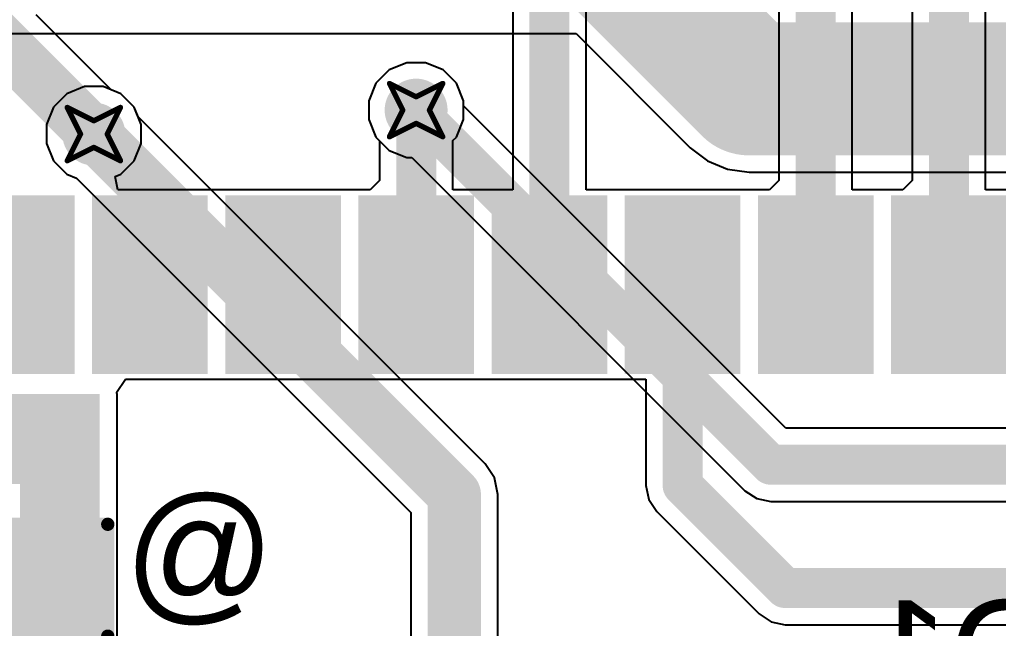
# Model space of a CAD drawing. Header units: millimetres. Extents: x -41 to 155, y -111 to 87.
# Drawn here: x -18.08 to -8.75, y -11.95 to -6.15 of the extents above; entities that cross this region are included whole.
import ezdxf

# ---------------------------------------------------------------- set-up
doc = ezdxf.new("R2010")
doc.units = ezdxf.units.MM
for name, color, linetype in [('BottomLayer', 5, 'Continuous'), ('BottomOverlay', 54, 'Continuous'), ('DrillDrawing', 1, 'Continuous'), ('Mechanical1', 6, 'Continuous'), ('Mechanical2', 216, 'Continuous'), ('TopLayer', 1, 'Continuous'), ('TopOverlay', 2, 'Continuous'), ('TopPaste', 8, 'Continuous'), ('TopSolder', 216, 'Continuous'), ('ViaHoleLayer', 16, 'Continuous')]:
    doc.layers.add(name, color=color, linetype=linetype)
doc.styles.add('Arial', font='', dxfattribs={"height": 0.2})
doc.styles.get('Arial').set_extended_font_data('Arial')

# ---------------------------------------------------------------- blocks, each defined once
blk = doc.blocks.new('38_SMD_M______3')
at = {"layer": 'TopLayer'}
for points in [[(-9.5, 5.52), (-8, 5.52), (-8, 4.62), (-9.5, 4.62)], [(-9.5, 4.25), (-8, 4.25), (-8, 3.35), (-9.5, 3.35)], [(-9.5, 2.98), (-8, 2.98), (-8, 2.08), (-9.5, 2.08)], [(-9.5, 1.71), (-8, 1.71), (-8, 0.81), (-9.5, 0.81)], [(-9.5, 0.44), (-8, 0.44), (-8, -0.46), (-9.5, -0.46)], [(-9.5, -0.83), (-8, -0.83), (-8, -1.73), (-9.5, -1.73)], [(-9.5, -2.1), (-8, -2.1), (-8, -3), (-9.5, -3)], [(-9.5, -3.37), (-8, -3.37), (-8, -4.27), (-9.5, -4.27)]]:
    blk.add_hatch(color=1, dxfattribs=at).paths.add_polyline_path(points)
at = {"layer": 'TopPaste'}
for points in [[(-9.5, 5.52), (-8, 5.52), (-8, 4.62), (-9.5, 4.62)], [(-9.5, 4.25), (-8, 4.25), (-8, 3.35), (-9.5, 3.35)], [(-9.5, 2.98), (-8, 2.98), (-8, 2.08), (-9.5, 2.08)], [(-9.5, 1.71), (-8, 1.71), (-8, 0.81), (-9.5, 0.81)], [(-9.5, 0.44), (-8, 0.44), (-8, -0.46), (-9.5, -0.46)], [(-9.5, -0.83), (-8, -0.83), (-8, -1.73), (-9.5, -1.73)], [(-9.5, -2.1), (-8, -2.1), (-8, -3), (-9.5, -3)], [(-9.5, -3.37), (-8, -3.37), (-8, -4.27), (-9.5, -4.27)]]:
    blk.add_hatch(color=8, dxfattribs=at).paths.add_polyline_path(points)
at = {"layer": 'TopSolder'}
for points in [[(-9.6016, 5.6216), (-7.8984, 5.6216), (-7.8984, 4.5184), (-9.6016, 4.5184)], [(-9.6016, 4.3516), (-7.8984, 4.3516), (-7.8984, 3.2484), (-9.6016, 3.2484)], [(-9.6016, 3.0816), (-7.8984, 3.0816), (-7.8984, 1.9784), (-9.6016, 1.9784)], [(-9.6016, 1.8116), (-7.8984, 1.8116), (-7.8984, 0.7084), (-9.6016, 0.7084)], [(-9.6016, 0.5416), (-7.8984, 0.5416), (-7.8984, -0.5616), (-9.6016, -0.5616)], [(-9.6016, -0.7284), (-7.8984, -0.7284), (-7.8984, -1.8316), (-9.6016, -1.8316)], [(-9.6016, -1.9984), (-7.8984, -1.9984), (-7.8984, -3.1016), (-9.6016, -3.1016)], [(-9.6016, -3.2684), (-7.8984, -3.2684), (-7.8984, -4.3716), (-9.6016, -4.3716)]]:
    blk.add_hatch(color=216, dxfattribs=at).paths.add_polyline_path(points)
blk = doc.blocks.new('R___0603_85')
at = {"layer": 'TopLayer'}
for points in [[(-0.381, 0.4445), (-0.381, -0.4445), (-1.143, -0.4445), (-1.143, 0.4445)], [(1.143, 0.4445), (1.143, -0.4445), (0.381, -0.4445), (0.381, 0.4445)]]:
    blk.add_hatch(color=1, dxfattribs=at).paths.add_polyline_path(points)
at = {"layer": 'TopPaste'}
for points in [[(-0.381, 0.4445), (-0.381, -0.4445), (-1.143, -0.4445), (-1.143, 0.4445)], [(1.143, 0.4445), (1.143, -0.4445), (0.381, -0.4445), (0.381, 0.4445)]]:
    blk.add_hatch(color=8, dxfattribs=at).paths.add_polyline_path(points)
at = {"layer": 'TopSolder'}
for points in [[(-0.2794, 0.5461), (-0.2794, -0.5461), (-1.2446, -0.5461), (-1.2446, 0.5461)], [(1.2446, 0.5461), (1.2446, -0.5461), (0.2794, -0.5461), (0.2794, 0.5461)]]:
    blk.add_hatch(color=216, dxfattribs=at).paths.add_polyline_path(points)
at = {"layer": 'TopOverlay', "const_width": 0.127}
for points in [[(-1.2192, 0.5334), (-1.2192, -0.5334)], [(1.2192, 0.5334), (-1.2192, 0.5334)], [(1.2192, 0.5334), (1.2192, -0.5334)], [(1.2192, -0.5334), (-1.2192, -0.5334)]]:
    blk.add_lwpolyline(points, dxfattribs=at)
at = {"layer": 'TopOverlay', "const_width": 0.0635}
for points in [[(-1.251, 0.5334, 1), (-1.1875, 0.5334, 1)], [(-1.251, 0.5334, 1), (-1.1875, 0.5334, 1)], [(1.1875, 0.5334, 1), (1.251, 0.5334, 1)], [(1.1875, 0.5334, 1), (1.251, 0.5334, 1)], [(-1.251, -0.5334, 1), (-1.1875, -0.5334, 1)], [(-1.251, -0.5334, 1), (-1.1875, -0.5334, 1)], [(1.1875, -0.5334, 1), (1.251, -0.5334, 1)], [(1.1875, -0.5334, 1), (1.251, -0.5334, 1)]]:
    blk.add_lwpolyline(points, format="xyb", close=True, dxfattribs=at)

msp = doc.modelspace()

# ---------------------------------------------------------------- hatches: boundary and pattern name
at = {"layer": 'BottomLayer'}
h = msp.add_hatch(color=5, dxfattribs=at)
edge = h.paths.add_edge_path()
edge.add_arc((-14.3002, -7.0104), 0.3, 0, 360)
h = msp.add_hatch(color=5, dxfattribs=at)
edge = h.paths.add_edge_path()
edge.add_arc((-17.3736, -7.239), 0.3, 0, 360)
at = {"layer": 'TopLayer'}
h = msp.add_hatch(color=1, dxfattribs=at)
edge = h.paths.add_edge_path()
edge.add_arc((-14.3002, -7.0104), 0.3, 0, 360)
h = msp.add_hatch(color=1, dxfattribs=at)
edge = h.paths.add_edge_path()
edge.add_arc((-17.3736, -7.239), 0.3, 0, 360)
for points in [[(-19.8286, -10.5759), (-17.3172, -10.5759), (-17.3172, -9.7172), (-19.8286, -9.7172)], [(-18.0792, -13.3096), (-17.3172, -13.3096), (-17.3172, -9.7172), (-18.0792, -9.7172)]]:
    msp.add_hatch(color=1, dxfattribs=at).paths.add_polyline_path(points)
at = {"layer": 'ViaHoleLayer'}
h = msp.add_hatch(color=16, dxfattribs=at)
edge = h.paths.add_edge_path()
edge.add_arc((-14.3002, -7.0104), 0.15, 0, 360)
h = msp.add_hatch(color=16, dxfattribs=at)
edge = h.paths.add_edge_path()
edge.add_arc((-17.3736, -7.239), 0.15, 0, 360)

# ---------------------------------------------------------------- linework, layer by layer
at = {"layer": 'BottomLayer'}
for p, q in [((-20.6502, -6.2806), (-12.775, -6.2806)), ((-12.775, -6.2806), (-11.6868, -7.3688)), ((-14.5565, -6.6269), (-14.6837, -6.7541)), ((-14.3902, -6.558), (-14.5565, -6.6269)), ((-14.2102, -6.558), (-14.3902, -6.558)), ((-14.0439, -6.6269), (-14.2102, -6.558)), ((-13.9167, -6.7541), (-14.0439, -6.6269)), ((-17.4636, -6.7866), (-17.6299, -6.8555)), ((-17.2836, -6.7866), (-17.4636, -6.7866)), ((-17.1173, -6.8555), (-17.2836, -6.7866)), ((-14.6837, -6.7541), (-14.7526, -6.9204)), ((-13.8478, -6.9204), (-13.9167, -6.7541)), ((-17.6299, -6.8555), (-17.7571, -6.9827)), ((-16.9901, -6.9827), (-17.1173, -6.8555)), ((-17.7571, -6.9827), (-17.826, -7.149)), ((-16.952, -7.0746), (-16.9901, -6.9827)), ((-14.7526, -6.9204), (-14.7526, -7.1004)), ((-13.8478, -6.9684), (-13.8478, -6.9204)), ((-10.7735, -10.0426), (-13.8478, -6.9684)), ((-13.6431, -10.3836), (-16.952, -7.0746)), ((-17.826, -7.149), (-17.826, -7.329)), ((-14.7526, -7.1004), (-14.6837, -7.2667)), ((-14.6837, -7.2667), (-14.5565, -7.3939)), ((-17.826, -7.329), (-17.7571, -7.4953)), ((-11.6868, -7.3688), (-11.5223, -7.495)), ((-14.5565, -7.3939), (-14.3902, -7.4628)), ((-14.3902, -7.4628), (-14.3422, -7.4628)), ((-14.3422, -7.4628), (-11.1656, -10.6395)), ((-17.7571, -7.4953), (-17.6299, -7.6225)), ((-11.5223, -7.495), (-11.3307, -7.5743)), ((-17.6299, -7.6225), (-17.538, -7.6606)), ((-11.3307, -7.5743), (-11.1252, -7.6014)), ((-11.1252, -7.6014), (-11.1252, -7.6014)), ((-11.1252, -7.6014), (-2.3947, -7.6014)), ((-17.538, -7.6606), (-14.3504, -10.8482)), ((-8.0689, -10.0426), (-10.7735, -10.0426)), ((-13.5532, -10.518), (-13.6431, -10.3836)), ((-13.5217, -10.6765), (-13.5532, -10.518)), ((-11.1656, -10.6395), (-11.0521, -10.7153)), ((-13.5217, -10.6766), (-13.5217, -10.6765)), ((-13.5217, -13.849), (-13.5217, -10.6766)), ((-11.0521, -10.7153), (-10.9183, -10.7419)), ((-10.9183, -10.7419), (-10.9183, -10.7419)), ((-10.9183, -10.7419), (-8.0689, -10.7419)), ((-14.3504, -10.8482), (-14.3504, -13.8964))]:
    msp.add_line(p, q, dxfattribs=at)
for points, const_width in [([(-12.446, -5.4864), (-11.1252, -6.8072)], 1.27), ([(-11.1252, -6.8072), (-2.3947, -6.8072)], 1.27), ([(-14.3002, -7.0104), (-10.9183, -10.3923)], 0.381), ([(-17.3736, -7.239), (-13.9361, -10.6765)], 0.508), ([(-10.9183, -10.3923), (-7.5355, -10.3923)], 0.381), ([(-13.9361, -14.5388), (-13.9361, -10.6765)], 0.508)]:
    msp.add_lwpolyline(points, dxfattribs=dict(at, const_width=const_width))
for points, const_width in [([(-11.4427, -6.8072, 1), (-10.8077, -6.8072, 1)], 0.635), ([(-11.4427, -6.8072, 1), (-10.8077, -6.8072, 1)], 0.635), ([(-14.3955, -7.0104, 1), (-14.205, -7.0104, 1)], 0.1905), ([(-17.5006, -7.239, 1), (-17.2466, -7.239, 1)], 0.254), ([(-11.0136, -10.3923, 1), (-10.8231, -10.3923, 1)], 0.1905), ([(-11.0136, -10.3923, 1), (-10.8231, -10.3923, 1)], 0.1905), ([(-14.0631, -10.6765, 1), (-13.8091, -10.6765, 1)], 0.254), ([(-14.0631, -10.6765, 1), (-13.8091, -10.6765, 1)], 0.254)]:
    msp.add_lwpolyline(points, format="xyb", close=True, dxfattribs=dict(at, const_width=const_width))
at = {"layer": 'DrillDrawing', "const_width": 0.0508}
for points in [[(-14.5542, -6.7564), (-14.3002, -6.8834)], [(-14.5542, -6.7564), (-14.4272, -7.0104)], [(-14.3002, -6.8834), (-14.0462, -6.7564)], [(-14.1732, -7.0104), (-14.0462, -6.7564)], [(-17.6276, -6.985), (-17.3736, -7.112)], [(-17.6276, -6.985), (-17.5006, -7.239)], [(-17.3736, -7.112), (-17.1196, -6.985)], [(-17.2466, -7.239), (-17.1196, -6.985)], [(-14.5542, -7.2644), (-14.4272, -7.0104)], [(-14.1732, -7.0104), (-14.0462, -7.2644)], [(-14.5542, -7.2644), (-14.3002, -7.1374)], [(-14.3002, -7.1374), (-14.0462, -7.2644)], [(-17.6276, -7.493), (-17.5006, -7.239)], [(-17.2466, -7.239), (-17.1196, -7.493)], [(-17.6276, -7.493), (-17.3736, -7.366)], [(-17.3736, -7.366), (-17.1196, -7.493)]]:
    msp.add_lwpolyline(points, dxfattribs=at)
at = {"layer": 'DrillDrawing', "const_width": 0.0254}
for points in [[(-14.5669, -6.7564, 1), (-14.5415, -6.7564, 1)], [(-14.5669, -6.7564, 1), (-14.5415, -6.7564, 1)], [(-14.0589, -6.7564, 1), (-14.0335, -6.7564, 1)], [(-14.0589, -6.7564, 1), (-14.0335, -6.7564, 1)], [(-14.3129, -6.8834, 1), (-14.2875, -6.8834, 1)], [(-14.3129, -6.8834, 1), (-14.2875, -6.8834, 1)], [(-17.6403, -6.985, 1), (-17.6149, -6.985, 1)], [(-17.6403, -6.985, 1), (-17.6149, -6.985, 1)], [(-17.1323, -6.985, 1), (-17.1069, -6.985, 1)], [(-17.1323, -6.985, 1), (-17.1069, -6.985, 1)], [(-14.4399, -7.0104, 1), (-14.4145, -7.0104, 1)], [(-14.4399, -7.0104, 1), (-14.4145, -7.0104, 1)], [(-14.1859, -7.0104, 1), (-14.1605, -7.0104, 1)], [(-14.1859, -7.0104, 1), (-14.1605, -7.0104, 1)], [(-17.3863, -7.112, 1), (-17.3609, -7.112, 1)], [(-17.3863, -7.112, 1), (-17.3609, -7.112, 1)], [(-14.3129, -7.1374, 1), (-14.2875, -7.1374, 1)], [(-14.3129, -7.1374, 1), (-14.2875, -7.1374, 1)], [(-17.5133, -7.239, 1), (-17.4879, -7.239, 1)], [(-17.5133, -7.239, 1), (-17.4879, -7.239, 1)], [(-17.2593, -7.239, 1), (-17.2339, -7.239, 1)], [(-17.2593, -7.239, 1), (-17.2339, -7.239, 1)], [(-14.5669, -7.2644, 1), (-14.5415, -7.2644, 1)], [(-14.5669, -7.2644, 1), (-14.5415, -7.2644, 1)], [(-14.0589, -7.2644, 1), (-14.0335, -7.2644, 1)], [(-14.0589, -7.2644, 1), (-14.0335, -7.2644, 1)], [(-17.3863, -7.366, 1), (-17.3609, -7.366, 1)], [(-17.3863, -7.366, 1), (-17.3609, -7.366, 1)], [(-17.6403, -7.493, 1), (-17.6149, -7.493, 1)], [(-17.6403, -7.493, 1), (-17.6149, -7.493, 1)], [(-17.1323, -7.493, 1), (-17.1069, -7.493, 1)], [(-17.1323, -7.493, 1), (-17.1069, -7.493, 1)]]:
    msp.add_lwpolyline(points, format="xyb", close=True, dxfattribs=at)
at = {"layer": 'Mechanical1', "const_width": 0.254}
msp.add_lwpolyline([(-26.7326, 19.8284, -3.064051), (-27.0164, -19.4272)], format="xyb", dxfattribs=at)
at = {"layer": 'Mechanical2', "const_width": 0.254}
msp.add_lwpolyline([(-27.7733, 19.435, -3.216016), (-28.067, -19.0083)], format="xyb", dxfattribs=at)
at = {"layer": 'TopLayer'}
for p, q in [((-9.5682, -1.2518), (-9.5682, -7.6816)), ((-8.869, -7.7714), (-8.869, -1.2518)), ((-10.8398, -3.1096), (-10.8398, -7.6816)), ((-10.1406, -7.7714), (-10.1406, -3.1096)), ((-13.3782, -5.4604), (-13.3782, -7.7714)), ((-12.679, -7.7714), (-12.679, -5.4604)), ((-17.2092, -6.8174), (-17.9244, -6.1022)), ((-14.5565, -6.6269), (-14.6837, -6.7541)), ((-14.3902, -6.558), (-14.5565, -6.6269)), ((-14.2102, -6.558), (-14.3902, -6.558)), ((-14.0439, -6.6269), (-14.2102, -6.558)), ((-13.9167, -6.7541), (-14.0439, -6.6269)), ((-14.6837, -6.7541), (-14.7526, -6.9204)), ((-13.8478, -6.9204), (-13.9167, -6.7541)), ((-17.1173, -6.8555), (-17.2092, -6.8174)), ((-16.9901, -6.9827), (-17.1173, -6.8555)), ((-16.9212, -7.149), (-16.9901, -6.9827)), ((-14.7526, -6.9204), (-14.7526, -7.1004)), ((-13.8478, -7.1004), (-13.8478, -6.9204)), ((-16.9212, -7.329), (-16.9212, -7.149)), ((-14.7526, -7.1004), (-14.6837, -7.2667)), ((-13.9167, -7.2667), (-13.8478, -7.1004)), ((-14.6837, -7.2667), (-14.6482, -7.3022)), ((-13.949, -7.299), (-13.9167, -7.2667)), ((-16.9901, -7.4953), (-16.9212, -7.329)), ((-14.6482, -7.3022), (-14.6482, -7.6816)), ((-13.949, -7.7714), (-13.949, -7.299)), ((-17.1173, -7.6225), (-16.9901, -7.4953)), ((-17.1701, -7.6444), (-17.1173, -7.6225)), ((-17.1449, -7.7714), (-17.1701, -7.6444)), ((-14.6482, -7.6816), (-14.738, -7.7714)), ((-10.8398, -7.6816), (-10.9296, -7.7714)), ((-9.5682, -7.6816), (-9.658, -7.7714)), ((-16.298, -7.7714), (-17.1449, -7.7714)), ((-16.2362, -7.7714), (-16.298, -7.7714)), ((-16.1092, -7.7714), (-16.2362, -7.7714)), ((-15.028, -7.7714), (-16.1092, -7.7714)), ((-14.901, -7.7714), (-15.028, -7.7714)), ((-14.738, -7.7714), (-14.901, -7.7714)), ((-13.758, -7.7714), (-13.949, -7.7714)), ((-13.6962, -7.7714), (-13.758, -7.7714)), ((-13.5692, -7.7714), (-13.6962, -7.7714)), ((-13.3782, -7.7714), (-13.5692, -7.7714)), ((-12.488, -7.7714), (-12.679, -7.7714)), ((-12.4262, -7.7714), (-12.488, -7.7714)), ((-12.2992, -7.7714), (-12.4262, -7.7714)), ((-11.218, -7.7714), (-12.2992, -7.7714)), ((-11.091, -7.7714), (-11.218, -7.7714)), ((-10.9296, -7.7714), (-11.091, -7.7714)), ((-9.948, -7.7714), (-10.1406, -7.7714)), ((-9.8536, -7.7714), (-9.948, -7.7714)), ((-9.658, -7.7714), (-9.8536, -7.7714)), ((-8.678, -7.7714), (-8.869, -7.7714)), ((-17.158, -9.7032), (-17.0732, -9.5762)), ((-17.0732, -9.5762), (-16.298, -9.5762)), ((-16.298, -9.5762), (-16.171, -9.5762)), ((-16.171, -9.5762), (-16.1092, -9.5762)), ((-16.1092, -9.5762), (-15.028, -9.5762)), ((-15.028, -9.5762), (-14.9662, -9.5762)), ((-14.9662, -9.5762), (-14.8392, -9.5762)), ((-14.8392, -9.5762), (-13.758, -9.5762)), ((-13.758, -9.5762), (-13.631, -9.5762)), ((-13.631, -9.5762), (-13.5692, -9.5762)), ((-13.5692, -9.5762), (-12.488, -9.5762)), ((-12.488, -9.5762), (-12.361, -9.5762)), ((-12.361, -9.5762), (-12.2992, -9.5762)), ((-12.2992, -9.5762), (-12.1082, -9.5762)), ((-12.1082, -9.5762), (-12.1082, -10.5905)), ((-17.1522, -9.7172), (-17.158, -9.7032)), ((-17.1522, -13.3096), (-17.1522, -9.7172)), ((-12.1082, -10.5905), (-12.0816, -10.7243)), ((-12.0816, -10.7243), (-12.0058, -10.8378)), ((-12.0058, -10.8378), (-11.0282, -11.8154)), ((-11.0282, -11.8154), (-11.0282, -11.8154)), ((-11.0282, -11.8154), (-10.9148, -11.8912)), ((-10.9148, -11.8912), (-10.781, -11.9178)), ((-10.781, -11.9178), (-4.2822, -11.9178))]:
    msp.add_line(p, q, dxfattribs=at)
for points, const_width in [([(-9.2186, -8.6738), (-9.2186, -0.9617)], 0.381), ([(-10.4902, -8.6722), (-10.4902, -2.8194)], 0.381), ([(-13.0286, -8.6738), (-13.0286, -5.4604)], 0.381), ([(-18.3388, -6.2738), (-17.3736, -7.239)], 0.508), ([(-14.3002, -7.0104), (-14.3002, -6.9596)], 0.381), ([(-14.3002, -7.0104), (-14.2986, -7.012)], 0.381), ([(-14.2986, -8.6738), (-14.2986, -7.012)], 0.381), ([(-11.7586, -10.5905), (-11.7586, -8.6738)], 0.381), ([(-10.4902, -8.6722), (-10.4886, -8.6738)], 0.381), ([(-11.7586, -10.5905), (-10.781, -11.5682)], 0.381), ([(-10.781, -11.5682), (-3.992, -11.5682)], 0.381)]:
    msp.add_lwpolyline(points, dxfattribs=dict(at, const_width=const_width))
for points, const_width in [([(-14.3955, -6.9596, 1), (-14.205, -6.9596, 1)], 0.1905), ([(-14.3955, -7.0104, 1), (-14.205, -7.0104, 1)], 0.1905), ([(-14.3955, -7.0104, 1), (-14.205, -7.0104, 1)], 0.1905), ([(-14.3938, -7.012, 1), (-14.2033, -7.012, 1)], 0.1905), ([(-14.3938, -7.012, 1), (-14.2033, -7.012, 1)], 0.1905), ([(-17.5006, -7.239, 1), (-17.2466, -7.239, 1)], 0.254), ([(-14.3938, -8.6738, 1), (-14.2033, -8.6738, 1)], 0.1905), ([(-13.1238, -8.6738, 1), (-12.9333, -8.6738, 1)], 0.1905), ([(-11.8538, -8.6738, 1), (-11.6633, -8.6738, 1)], 0.1905), ([(-10.5854, -8.6722, 1), (-10.3949, -8.6722, 1)], 0.1905), ([(-10.5854, -8.6722, 1), (-10.3949, -8.6722, 1)], 0.1905), ([(-10.5838, -8.6738, 1), (-10.3933, -8.6738, 1)], 0.1905), ([(-9.3139, -8.6738, 1), (-9.1234, -8.6738, 1)], 0.1905), ([(-11.8538, -10.5905, 1), (-11.6633, -10.5905, 1)], 0.1905), ([(-11.8538, -10.5905, 1), (-11.6633, -10.5905, 1)], 0.1905), ([(-10.8762, -11.5682, 1), (-10.6857, -11.5682, 1)], 0.1905), ([(-10.8762, -11.5682, 1), (-10.6857, -11.5682, 1)], 0.1905)]:
    msp.add_lwpolyline(points, format="xyb", close=True, dxfattribs=dict(at, const_width=const_width))

# ---------------------------------------------------------------- block references
for name, p, rotation in [('38_SMD_M______3', (-13.0386, 0.0762), 90), ('R___0603_85', (-18.4602, -11.4935), 180)]:
    msp.add_blockref(name, p, dxfattribs=dict(rotation=rotation))

# ---------------------------------------------------------------- texts
at = {"layer": 'BottomOverlay', "style": 'Arial', "text_generation_flag": 2}
msp.add_text('Q1', height=1.016, dxfattribs=at).set_placement((-8.1113, -12.6998))
at = {"layer": 'TopOverlay', "style": 'Arial'}
msp.add_text('@', height=1.016, dxfattribs=at).set_placement((-17.0853, -11.72))

doc.saveas('drawing.dxf')
